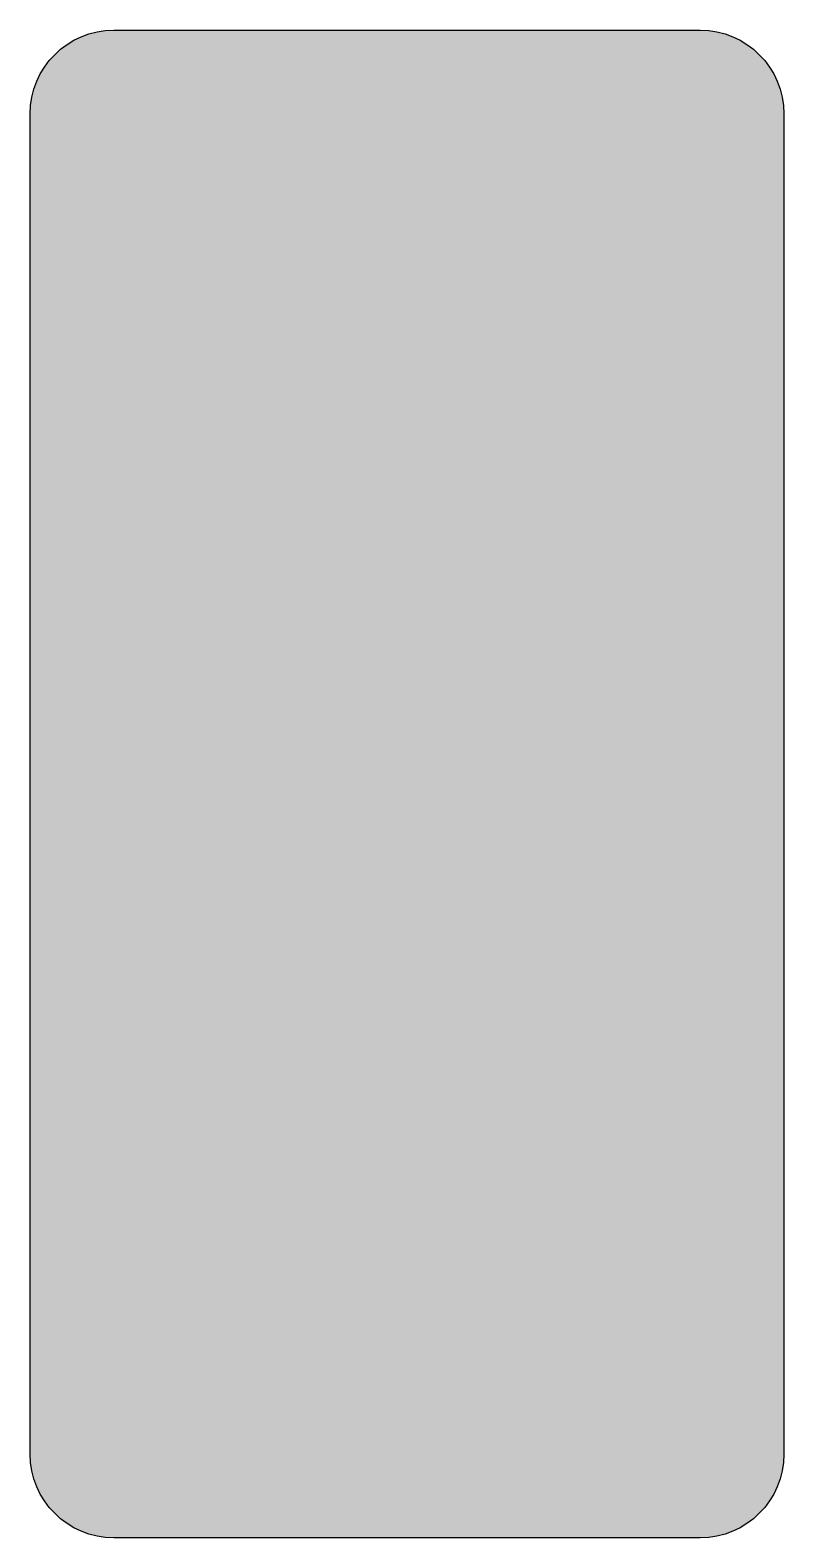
# Model space of a CAD drawing. Header units: inches. Extents: x 0 to 225, y 0 to 450.
import ezdxf

# ---------------------------------------------------------------- set-up
doc = ezdxf.new("R2010")
doc.units = ezdxf.units.IN
doc.header["$MEASUREMENT"] = 0
doc.layers.add('1_SIGNHATCH_BLACK', color=7, linetype='Continuous', true_color=0x000000)
doc.layers.add('MUTCD WHITE', color=7, linetype='Continuous', true_color=0xf5f5f5)
doc.layers.add('1_SIGNHATCH_RED', color=10, linetype='Continuous')
doc.layers.add('L25', color=1, linetype='Continuous')

msp = doc.modelspace()

# ---------------------------------------------------------------- hatches: boundary and pattern name
at = {"layer": '1_SIGNHATCH_BLACK'}
h = msp.add_hatch(color=256, dxfattribs=at)
edge = h.paths.add_edge_path()
edge.add_arc((112.4999999999754, 383.0000000000147), 5.999999999999204, 237.4979050872509, 272.9721104246308)
edge.add_arc((-6.474919946978162, -68.41861784064741), 461.1226400455418, 72.89611767154491, 75.00788553660078, ccw=False)
edge.add_arc((115.7324028906637, 328.7267392205486), 45.60000000001023, 63.01077826705102, 72.89611767154531, ccw=False)
edge.add_arc((124.922911116475, 346.7725185818017), 25.3486890744494, 39.55608542603102, 63.01077826705, ccw=False)
edge.add_arc((122.5546749461954, 344.8163986899017), 28.42032505381083, -1.1937117960769683e-12, 39.55608542603318, ccw=False)
edge.add_arc((123.2478081891664, 344.8163986899009), 27.72719181083983, -16.50278420695031, 0, ccw=False)
edge.add_arc((127.2880188311315, 343.6194202175735), 23.51339785590296, 306.0676542835774, 343.4972157930482, ccw=False)
edge.add_arc((114.62004644489, 361.0121631447579), 45.03048480812981, 281.6446335343468, 306.0676542835749, ccw=False)
edge.add_arc((113.206115139299, 367.8731604017615), 52.03566040175645, 270.00000000000017, 281.6446335343464, ccw=False)
edge.add_arc((113.2061151392978, 377.1704302046247), 61.33293020461963, 260.73485717810314, 270.0000000000012, ccw=False)
edge.add_arc((110.3307540644034, 359.5444147899103), 43.47392349341736, 232.6491566250264, 260.73485717810377, ccw=False)
edge.add_arc((124.1011395484502, 377.587392417327), 66.17133651875362, 220.8201843322001, 232.64915662502432, ccw=False)
edge.add_line((74.02500000000646, 334.332034083325), (86.96567841649448, 345.5100858867941))
edge.add_arc((124.1011395484302, 377.5873924173063), 49.07133651872498, 220.8201843321975, 232.6491566250279)
edge.add_arc((110.3307540644018, 359.5444147899062), 26.37392349341308, 232.6491566250244, 260.7348571781055)
edge.add_arc((113.2061151392982, 377.1704302046318), 44.23293020462664, 260.7348571781039, 270.0000000000012)
edge.add_arc((113.2061151392985, 367.8731604017672), 34.93566040176211, 270.0000000000009, 281.6446335343451)
edge.add_arc((114.6200464448902, 361.0121631447574), 27.93048480812936, 281.6446335343467, 306.0676542835751)
edge.add_arc((127.2880188311341, 343.6194202175723), 6.413397855900303, 306.0676542835713, 343.4972157930501)
edge.add_arc((123.2478081891691, 344.8163986899001), 10.62719181083731, 343.4972157930522, 360.0000000000055)
edge.add_arc((122.5546749461945, 344.8163986899013), 11.32032505381187, 0, 39.55608542603184)
edge.add_arc((124.9229111164707, 346.7725185817951), 8.248689074457099, 39.55608542604148, 63.01077826704766)
edge.add_arc((115.7324028906706, 328.7267392205697), 28.49999999998794, 63.01077826704559, 72.8961176715457)
edge.add_arc((-6.47491994702898, -68.41861784082647), 444.0226400457279, 72.89611767154537, 76.10673573896759)
edge.add_arc((109.9788852762475, 402.3867186080375), 40.97133267940688, 240.1812424533818, 256.1067357389681, ccw=False)
edge.add_arc((100.1670502406203, 385.2672872007489), 21.23945394282371, 201.2247471099144, 240.18124245338072, ccw=False)
edge.add_arc((105.6819982609472, 387.4091353953645), 27.15571672905001, 174.1420972584947, 201.2247471099141, ccw=False)
edge.add_arc((103.3773760616245, 387.6455836905825), 24.83899678958324, 113.32480904722209, 174.1420972584932, ccw=False)
edge.add_arc((111.5066014023715, 368.7922090270432), 45.3702909729616, 89.99999999999841, 113.32480904722081, ccw=False)
edge.add_arc((111.5066014023732, 365.0117754914961), 49.1507245085088, 44.43422151187531, 90.00000000000051, ccw=False)
edge.add_line((146.6029052139934, 399.4217039783991), (134.3925705509755, 387.4501657557188))
edge.add_arc((111.5066014023737, 365.0117754914974), 32.05072450850778, 44.43422151187372, 90.0000000000016)
edge.add_arc((111.5066014023729, 368.7922090270425), 28.27029097296258, 90.00000000000021, 113.3248090472214)
edge.add_arc((103.3773760616249, 387.6455836905824), 7.738996789583254, 113.3248090472219, 174.1420972584929)
edge.add_arc((105.6819982609467, 387.409135395364), 10.05571672904919, 174.1420972584947, 201.2247471099148)
edge.add_arc((100.1670502406196, 385.2672872007482), 4.139453942822679, 201.2247471099147, 240.1812424533826)
edge.add_arc((109.9788852762476, 402.3867186080354), 23.87133267940497, 240.1812424533795, 256.1067357389657)
edge.add_arc((-6.474919946978162, -68.41861784064741), 461.1226400455418, 75.46212997527698, 76.10673573896838, ccw=False)
at = {"layer": '1_SIGNHATCH_RED'}
h = msp.add_hatch(color=256, dxfattribs=at)
edge = h.paths.add_edge_path(flags=16)
edge.add_arc((112.4999999999998, 383.0000000000001), 6.000000000000009, -99.46334613762463, 49.46334613762548, ccw=False)
edge.add_line((111.5135003095887, 377.0816540857417), (82.68180427532616, 315.2518824102403))
edge.add_arc((112.5000000000059, 365.0000000000033), 58.00000000000166, 70.93777245160732, 239.06222754839212, ccw=False)
edge.add_line((131.4425022802416, 419.8195367306566), (116.3996062221174, 387.5599420295024))
edge = h.paths.add_edge_path()
edge.add_arc((112.5000000000045, 365.0000000000041), 70, 0, 180)
edge.add_arc((112.5000000000045, 365.0000000000041), 70, 180, 360)
edge = h.paths.add_edge_path(flags=16)
edge.add_arc((112.5000000000045, 365.0000000000042), 58.00000000000009, 250.9377724516054, 419.0622275483943)
edge.add_line((142.3181957246816, 414.7481175897669), (93.55749771976753, 310.1804632693529))
h = msp.add_hatch(color=256, dxfattribs=at)
h.paths.add_polyline_path([(26.04999999999995, 248.4408635457214), (24.07874797312684, 238.825), (28.02125202687307, 238.825)], flags=16)
h.paths.add_polyline_path([(23.1459979731269, 234.2750000000001), (28.95400202687301, 234.2750000000001), (30.85537702687247, 225), (35.49999999999977, 225), (28.32499999999959, 260), (23.77500000000032, 260), (16.60000000000014, 225), (21.24462297312743, 225)])
edge = h.paths.add_edge_path()
edge.add_line((199.9243854093645, 225), (193.3500000000001, 225))
edge.add_line((193.3500000000001, 225), (193.3500000000001, 260))
edge.add_line((193.3500000000001, 260), (199.9243854093645, 260))
edge.add_arc((199.9243854093636, 252.2999999999998), 7.700000000000159, 9.05040872239772, 89.99999999999733, ccw=False)
edge.add_arc((138.3999999999994, 242.5), 70.00000000000034, -9.050408722396128, 9.050408722396128, ccw=False)
edge.add_arc((199.9243854093636, 232.7000000000002), 7.700000000000126, 270.00000000000273, 350.94959127760234, ccw=False)
edge = h.paths.add_edge_path()
edge.add_line((122.9999999999998, 225), (122.9999999999998, 260))
edge.add_line((122.9999999999998, 260), (130.1705113444666, 260))
edge.add_arc((130.1705113444666, 252.3000000000001), 7.699999999999932, 13.002878162913817, 89.99999999999869, ccw=False)
edge.add_arc((123.3500000000001, 250.725), 14.6999999999999, -13.002878162913987, 13.0028781629141, ccw=False)
edge.add_arc((130.1705113444666, 249.1499999999995), 7.69999999999959, 304.6641335879225, 346.99712183708914, ccw=False)
edge.add_line((134.55, 242.8167481404846), (138.05, 225))
edge.add_line((138.05, 225), (133.4130378887082, 225))
edge.add_line((133.4130378887082, 225), (130.1815263288538, 241.4500078785677))
edge.add_arc((130.1705113445212, 249.1499999998517), 7.699999999851684, 269.9999999995967, 270.0819626401228, ccw=False)
edge.add_line((130.1705113444666, 241.45), (127.5517499999999, 241.45))
edge.add_line((127.5517500000003, 241.45), (127.5517500000003, 225))
edge.add_line((127.5517500000003, 225), (123.0000000000002, 225))
edge = h.paths.add_edge_path(flags=16)
edge.add_arc((108.3, 253.665), 2.274999999999975, 12.45486775167942, 167.5451322483206)
edge.add_arc((159.12778125, 242.43875), 54.32778124999956, 167.545132248321, 192.454867751679)
edge.add_arc((108.3, 231.2125000000001), 2.274999999999975, 192.4548677516794, 347.5451322483206)
edge.add_arc((57.47221875000082, 242.43875), 54.32778124999948, 347.545132248321, 372.454867751679)
edge = h.paths.add_edge_path()
edge.add_arc((108.3, 231.2125000000001), 6.824999999999878, 192.4548677516775, 347.5451322483224)
edge.add_arc((57.47221874999991, 242.4387500000012), 58.87778124999972, 347.5451322483202, 372.4548677516779)
edge.add_arc((108.3, 253.665), 6.825000000000149, 12.454867751679, 167.545132248321)
edge.add_arc((159.1277812499991, 242.4387500000001), 58.87778124999949, 167.5451322483211, 192.4548677516789)
h.paths.add_polyline_path([(187.3999999999994, 255.45), (178.9999999999998, 255.45), (178.9999999999998, 246.5250000000001), (184.425, 246.5250000000001), (184.425, 241.9749999999999), (178.9999999999998, 241.9749999999999), (178.9999999999998, 229.55), (187.7499999999998, 229.55), (187.7499999999998, 225), (174.4499999999996, 225), (174.4499999999996, 260), (187.3999999999994, 260)])
edge = h.paths.add_edge_path()
edge.add_arc((168.8422569494976, 253.1608453977398), 9.449999999999482, 177.3048391020607, 226.0637653262309, ccw=False)
edge.add_arc((161.8499999999997, 253.49), 2.44999999999995, 0, 177.3048391020631, ccw=False)
edge.add_line((164.3, 253.49), (164.3, 252.2650000000001))
edge.add_line((164.3, 252.2650000000001), (168.8500000000001, 252.2650000000001))
edge.add_line((168.8500000000001, 252.2650000000001), (168.8500000000001, 253.49))
edge.add_arc((161.8499999999997, 253.49), 7.000000000000114, 0, 177.3048391020648)
edge.add_arc((168.8422569494985, 253.1608453977402), 14.00000000000008, 177.3048391020643, 226.0637653262313)
edge.add_arc((148.1999999999996, 231.7374999999998), 15.74999999999995, 3.979039320256561e-13, 46.06376532623301, ccw=False)
edge.add_arc((161.1499999999999, 231.7375), 2.799999999999955, -180, 0, ccw=False)
edge.add_line((158.3500000000001, 231.7375), (158.3500000000001, 233.6624999999999))
edge.add_line((158.3500000000001, 233.6624999999999), (153.8, 233.6624999999999))
edge.add_line((153.8, 233.6624999999999), (153.8, 231.7375))
edge.add_arc((161.1499999999994, 231.7375), 7.349999999999909, 180, 360)
edge.add_arc((148.1999999999996, 231.7375), 20.30000000000018, 0, 46.0637653262316)
h.paths.add_polyline_path([(143.6500000000003, 260), (148.2000000000005, 260), (148.2000000000005, 225), (143.6500000000003, 225)])
h.paths.add_polyline_path([(83.10000000000014, 225), (83.10000000000014, 241.45), (89.04999999999995, 241.45), (89.04999999999995, 225), (93.60000000000014, 225), (93.60000000000014, 260), (89.04999999999995, 260), (89.04999999999995, 246), (83.10000000000014, 246), (83.10000000000014, 260), (78.54999999999995, 260), (78.54999999999995, 225)])
h.paths.add_polyline_path([(69.27500000000032, 255.625), (69.27500000000032, 225), (64.72500000000014, 225), (64.72500000000014, 255.625), (60.35000000000014, 255.625), (60.35000000000014, 260), (73.65000000000032, 260), (73.65000000000032, 255.625)])
edge = h.paths.add_edge_path()
edge.add_line((55.4500000000005, 260), (50.90000000000032, 260))
edge.add_line((50.90000000000032, 260), (50.90000000000032, 231.9124999999999))
edge.add_arc((47.92499999999995, 231.9124999999999), 2.974999999999909, -180, 0, ccw=False)
edge.add_line((44.9500000000005, 231.9124999999999), (44.9500000000005, 260))
edge.add_line((44.9500000000005, 260), (40.40000000000032, 260))
edge.add_line((40.40000000000032, 260), (40.40000000000032, 231.9124999999999))
edge.add_arc((47.92499999999995, 231.9124999999999), 7.525000000000091, 180, 360)
edge.add_line((55.4500000000005, 231.9124999999999), (55.4500000000005, 260))
edge = h.paths.add_edge_path(flags=16)
edge.add_arc((199.9243854093645, 232.7), 3.149999999999864, 270, 350.9495912776013)
edge.add_arc((138.3999999999994, 242.5000000000015), 65.45000000000046, 350.9495912776025, 369.0504087223948)
edge.add_arc((199.924385409364, 252.2999999999996), 3.15000000000046, 9.050408722403207, 89.99999999999794)
edge.add_line((199.9243854093645, 255.45), (197.9000000000003, 255.45))
edge.add_line((197.9000000000003, 255.45), (197.9000000000003, 229.55))
edge.add_line((197.9000000000003, 229.55), (199.9243854093645, 229.5500000000002))
edge = h.paths.add_edge_path(flags=16)
edge.add_arc((130.1705113444666, 249.15), 3.149999999999977, 270.0000000000031, 346.9971218370878)
edge.add_arc((123.3500000000001, 250.725), 10.14999999999995, 346.9971218370864, 373.0028781629136)
edge.add_arc((130.1705113444671, 252.3000000000006), 3.149999999999447, 13.0028781629037, 90.00000000000412)
edge.add_line((130.1705113444666, 255.45), (127.55, 255.45))
edge.add_line((127.55, 255.45), (127.55, 246))
edge.add_line((127.55, 246), (130.1705113444666, 246))
h = msp.add_hatch(color=256, dxfattribs=at)
edge = h.paths.add_edge_path()
edge.add_arc((145.7171861997165, 182.5000000000017), 29.01718750000017, 158.4314042648739, 201.5685957351237, ccw=False)
edge.add_arc((122.4749986997165, 191.6875000000023), 4.024999999999791, 0, 158.4314042648747, ccw=False)
edge.add_line((126.4999986997161, 191.6875000000023), (131.3999986997162, 191.6875000000023))
edge.add_arc((122.4749986997165, 191.687500000002), 8.924999999999983, 1.459669689106397e-12, 158.431404264874)
edge.add_arc((145.7171861997165, 182.5000000000023), 33.91718749999971, 158.4314042648748, 201.5685957351252)
edge.add_arc((122.4749986997165, 173.3125000000025), 8.924999999999972, 201.5685957351261, 359.9999999999985)
edge.add_line((131.3999986997167, 173.3125000000023), (131.3999986997167, 174.2750000000024))
edge.add_line((131.3999986997167, 174.2750000000024), (126.4999986997166, 174.2750000000024))
edge.add_line((126.4999986997161, 174.2750000000024), (126.4999986997161, 173.3125000000023))
edge.add_arc((122.4749986997165, 173.3125000000023), 4.025000000000034, -158.43140426487605, 0, ccw=False)
h.paths.add_polyline_path([(143.2999986997163, 200.0000000000023), (143.2999986997163, 169.9000000000024), (156.2499986997161, 169.9000000000024), (156.2499986997161, 165.0000000000023), (138.3999986997167, 165.0000000000023), (138.3999986997167, 200.0000000000023)])
h.paths.add_polyline_path([(166.0499986997163, 181.1000000000022), (173.7175433502614, 181.1000000000022), (173.7175433502614, 186.0000000000023), (166.0499986997163, 186.0000000000023), (166.0499986997163, 195.1000000000022), (178.9999986997161, 195.1000000000022), (178.9999986997161, 200.0000000000023), (161.1499986997167, 200.0000000000023), (161.1499986997167, 165.0000000000023), (178.9999986997161, 165.0000000000023), (178.9999986997161, 169.9000000000024), (166.0499986997163, 169.9000000000024)])
edge = h.paths.add_edge_path()
edge.add_arc((193.9406810995763, 191.9029286036665), 8.709563861753704, 48.67848380546486, 89.99561420567052)
edge.add_arc((193.9406693436506, 191.5957883847225), 9.016704080705447, 89.99568889913908, 180)
edge.add_arc((193.9574712907277, 191.5957879910962), 9.033506027782076, 179.9999975033922, 223.0176047056781)
edge.add_arc((195.4464675106226, 192.98515550337), 11.07003538603439, 223.0176065106896, 237.0120204103062)
edge.add_arc((80.21694677004575, 14.83662127917819), 201.0967602131986, 55.39080100465702, 57.10961191247799, ccw=False)
edge.add_arc((188.6580270579077, 171.9768928784565), 10.1712960857469, 37.88451238466189, 55.390931101134925, ccw=False)
edge.add_arc((192.1383046884041, 174.6847025093419), 5.761696854246835, 3.097675971730496e-06, 37.884528274854574, ccw=False)
edge.add_arc((191.1446495303715, 174.6847047072679), 6.755352012279993, 350.86288333391474, 359.99998400024015, ccw=False)
edge.add_arc((192.3885620166564, 174.4846343209256), 5.495452638113342, 317.29672490407404, 350.8628968278817, ccw=False)
edge.add_arc((193.069817805201, 173.8559172602572), 4.568417260255049, 270.0000000000249, 317.2967268228125, ccw=False)
edge.add_arc((193.0698179535777, 174.6251188000361), 5.337618800033967, 251.0789563058612, 269.99999840729697, ccw=False)
edge.add_arc((192.4615127737377, 172.8505340336837), 3.461669364470921, 229.3133169769866, 251.0789679991522, ccw=False)
edge.add_arc((193.8967105848499, 174.5198902218849), 5.663155871380895, 199.4293859837009, 229.3133178390301, ccw=False)
edge.add_arc((196.1084486906532, 175.3000401012215), 8.008453141001482, 180.0011023316883, 199.4293770337609, ccw=False)
edge.add_line((188.099995551134, 175.2998860240496), (183.1999955511276, 175.2998860240496))
edge.add_arc((196.1084486737388, 175.3000416249058), 12.9084531235492, 180.0006906538117, 199.4293834661997)
edge.add_arc((193.8967112061462, 174.5198899887014), 10.56315587138162, 199.4293795543438, 229.3133096707128)
edge.add_arc((192.4615134543221, 172.850533749526), 8.361669364470007, 229.313306627489, 251.0789569868096)
edge.add_arc((193.069817805201, 174.6251188000365), 10.23761880003417, 251.0789578125124, 270.0000000000005)
edge.add_arc((193.0698179713711, 173.855917260257), 9.468417260254684, 269.9999989944636, 317.2967261408251)
edge.add_arc((192.3885623490467, 174.4846345010327), 10.39545263811105, 317.2967238364931, 350.8628966422722)
edge.add_arc((191.1446492879952, 174.6847013138769), 11.65535201228822, 350.8629066338357, 360.0000074080633)
edge.add_arc((192.1383044460351, 174.6847039119185), 10.66169685424839, 359.9999941366523, 397.8845197222996)
edge.add_arc((188.6579982226979, 171.9769310307595), 15.07129608575017, 37.88433448530652, 55.39076257687947)
edge.add_arc((80.21736735925492, 14.83634928860465), 205.9967602132294, 55.39094364753353, 57.10089374443215)
edge.add_arc((195.4464684200482, 192.9851549179631), 6.17003538603424, 223.0175966056723, 237.2302287277385, ccw=False)
edge.add_arc((193.9574712866304, 191.5957883847224), 4.133506027783979, 179.9999999999984, 223.0176063417004, ccw=False)
edge.add_arc((193.9406725334713, 191.5957851908032), 4.116707274626111, 89.99988053584872, 179.9999555474601, ccw=False)
edge.add_arc((193.9406811705742, 191.9029286036663), 3.8095638617541, 48.67847925063933, 90.00000080602757, ccw=False)
edge.add_arc((193.6496104476853, 191.5718607176849), 4.250390483966692, 1.4779288903810084e-12, 48.67847844869789, ccw=False)
edge.add_line((197.9000009316521, 191.571860717685), (202.8000009316513, 191.571860717685))
edge.add_arc((193.6496104477076, 191.5718606552754), 9.150390483943454, 3.907821186673904e-07, 48.67848380553137)
h.paths.add_polyline_path([(27.23914307153223, 200.0000000000023), (33.0499986997163, 175.7881015492335), (38.86085432790128, 200.0000000000023), (43.89999869971666, 200.0000000000023), (35.49999869971703, 165.0000000000023), (30.59999869971648, 165.0000000000023), (22.19999869971684, 200.0000000000023)])
h.paths.add_polyline_path([(53.69999869971684, 181.1000000000022), (61.36754335026194, 181.1000000000022), (61.36754335026194, 186.0000000000023), (53.69999869971684, 186.0000000000023), (53.69999869971684, 195.1000000000022), (66.64999869971666, 195.1000000000022), (66.64999869971666, 200.0000000000023), (48.7999986997163, 200.0000000000023), (48.7999986997163, 165.0000000000023), (66.64999869971666, 165.0000000000023), (66.64999869971666, 169.9000000000024), (53.69999869971684, 169.9000000000024)])
h.paths.add_polyline_path([(77.49999869971612, 200.0000000000023), (77.49999869971612, 185.8250000000023), (87.2999986997163, 185.8250000000023), (87.2999986997163, 200.0000000000023), (92.19999869971593, 200.0000000000023), (92.19999869971593, 165.0000000000023), (87.2999986997163, 165.0000000000023), (87.2999986997163, 180.9250000000022), (77.49999869971612, 180.9250000000022), (77.49999869971612, 165.0000000000023), (72.59999869971648, 165.0000000000023), (72.59999869971648, 200.0000000000023)])
h.paths.add_polyline_path([(104.7999986997163, 200.0000000000023), (104.7999986997163, 165.0000000000023), (99.89999869971666, 165.0000000000023), (99.89999869971666, 200.0000000000023)])
h = msp.add_hatch(color=256, dxfattribs=at)
edge = h.paths.add_edge_path()
edge.add_arc((126.7316663263916, 128.6249999999998), 8.224999999999739, 269.9999999999986, 338.8998039759074)
edge.add_arc((122.6499999999994, 130.2), 12.60000000000007, 338.8998039759068, 381.1001960240932)
edge.add_arc((126.7316663263916, 131.7750000000003), 8.224999999999724, 21.10019602409259, 90.00000000000138)
edge.add_line((126.7316663263912, 140), (115.6499999999994, 140))
edge.add_line((115.6499999999994, 140), (115.6499999999994, 105))
edge.add_line((115.6499999999994, 105), (120.5499999999995, 105))
edge.add_line((120.5499999999995, 105), (120.55, 120.3999999999996))
edge.add_line((120.55, 120.3999999999996), (126.7316663263912, 120.4000000000001))
edge = h.paths.add_edge_path(flags=16)
edge.add_arc((126.7316663263916, 128.6249999999998), 3.324999999999648, 269.9999999999995, 338.8998039759098)
edge.add_arc((122.6499999999994, 130.2), 7.699999999999801, 338.8998039759069, 381.100196024093)
edge.add_arc((126.7316663263912, 131.7750000000001), 3.324999999999763, 21.1001960240915, 89.99999999999902)
edge.add_line((126.7316663263912, 135.0999999999999), (120.5499999999995, 135.0999999999999))
edge.add_line((120.5499999999995, 135.0999999999999), (120.55, 125.2999999999997))
edge.add_line((120.55, 125.2999999999997), (126.7316663263912, 125.3000000000002))
h.paths.add_polyline_path([(139.4499999999991, 135.0999999999999), (139.4499999999991, 140), (157.299999999999, 140), (157.299999999999, 135.0999999999999), (150.8249999999991, 135.0999999999999), (150.8249999999991, 105), (145.924999999999, 105), (145.924999999999, 135.0999999999999)])
h.paths.add_polyline_path([(167.0999999999992, 121.0999999999999), (174.7675446505443, 121.0999999999999), (174.7675446505443, 126), (167.0999999999992, 126), (167.0999999999992, 135.0999999999999), (180.049999999999, 135.0999999999999), (180.049999999999, 140), (162.1999999999991, 140), (162.1999999999991, 105), (180.049999999999, 105), (180.049999999999, 109.9000000000001), (167.0999999999992, 109.9000000000001)])
edge = h.paths.add_edge_path()
edge.add_arc((194.9152763484587, 114.7999999999997), 9.799999999999727, 269.9999999999988, 346.8910101606746)
edge.add_arc((161.8499999999992, 122.4999999999999), 43.7499999999995, 346.8910101606735, 373.1089898393265)
edge.add_arc((194.9152763484587, 130.1999999999998), 9.79999999999989, 13.10898983932617, 90.0000000000005)
edge.add_line((194.9152763484583, 139.9999999999998), (185.9999999999989, 139.9999999999998))
edge.add_line((185.9999999999989, 139.9999999999998), (185.9999999999989, 105))
edge.add_line((185.9999999999989, 105), (194.9152763484583, 105))
edge = h.paths.add_edge_path(flags=16)
edge.add_line((190.899999999999, 135.0999999999999), (194.9152763484583, 135.0999999999999))
edge.add_arc((194.9152763484587, 130.2), 4.89999999999992, 13.108989839324522, 90.00000000000301, ccw=False)
edge.add_arc((161.8499999999992, 122.4999999999999), 38.8499999999997, -13.108989839326512, 13.108989839326398, ccw=False)
edge.add_arc((194.9152763484587, 114.8000000000001), 4.899999999999964, 269.99999999999665, 346.8910101606722, ccw=False)
edge.add_line((194.9152763484583, 109.9000000000001), (190.899999999999, 109.9000000000001))
edge.add_line((190.899999999999, 109.9000000000001), (190.899999999999, 135.0999999999999))
h.paths.add_polyline_path([(24.2999999999995, 121.0999999999999), (31.9675446505446, 121.0999999999999), (31.9675446505446, 126), (24.2999999999995, 126), (24.2999999999995, 135.0999999999999), (37.24999999999932, 135.0999999999999), (37.24999999999932, 140), (19.39999999999941, 140), (19.39999999999941, 105), (37.24999999999932, 105), (37.24999999999932, 109.9000000000001), (24.2999999999995, 109.9000000000001)])
h.paths.add_polyline_path([(55.72967156262689, 105), (61.0499999999995, 105), (53.38516421868576, 123.120581142995), (60.52499999999941, 140), (55.2046715626268, 140), (50.72499999999923, 129.4095249578008), (46.24532843737211, 140), (40.9249999999995, 140), (48.06483578131315, 123.120581142995), (40.39999999999941, 105), (45.72032843737202, 105), (50.72499999999923, 116.8316373281891)])
edge = h.paths.add_edge_path()
edge.add_arc((99.1671874999995, 122.5), 29.01718749999995, 158.4314042648749, 201.5685957351251, ccw=False)
edge.add_arc((75.9249999999995, 131.6875), 4.024999999999783, -7.958078640513122e-13, 158.4314042648756, ccw=False)
edge.add_line((79.94999999999914, 131.6875), (84.84999999999923, 131.6875))
edge.add_arc((75.9249999999995, 131.6875), 8.924999999999983, 3.649174222765992e-13, 158.4314042648736)
edge.add_arc((99.1671874999995, 122.5000000000001), 33.91718750000014, 158.4314042648749, 201.5685957351251)
edge.add_arc((75.9249999999995, 113.3125000000002), 8.924999999999965, 201.5685957351257, 359.9999999999989)
edge.add_line((84.84999999999923, 113.3125), (84.84999999999923, 114.2750000000001))
edge.add_line((84.84999999999923, 114.2750000000001), (79.94999999999914, 114.2750000000001))
edge.add_line((79.94999999999914, 114.2750000000001), (79.94999999999914, 113.3125))
edge.add_arc((75.9249999999995, 113.3125), 4.024999999999793, -158.4314042648756, 7.958078640513122e-13, ccw=False)
h.paths.add_polyline_path([(96.74999999999932, 121.0999999999999), (104.4175446505444, 121.0999999999999), (104.4175446505444, 126), (96.74999999999932, 126), (96.74999999999932, 135.0999999999999), (109.6999999999991, 135.0999999999999), (109.6999999999991, 140), (91.84999999999923, 140), (91.84999999999923, 105), (109.6999999999991, 105), (109.6999999999991, 109.9000000000001), (96.74999999999932, 109.9000000000001)])
h = msp.add_hatch(color=256, dxfattribs=at)
h.dxf.hatch_style = 1
h.paths.add_polyline_path([(50.10945321787653, 29.0445490740708), (72.13156394541579, 13.0445490740708), (92.54718334586482, 13.0445490740708), (78.78336414115324, 23.0445490740708), (175.1094532178765, 23.0445490740708), (175.1094532178765, 35.0445490740708), (78.78336414115233, 35.04454907406989), (92.54718334586573, 45.0445490740708), (72.13156394541852, 45.0445490740708)])
at = {"layer": 'MUTCD WHITE'}
h = msp.add_hatch(color=256, dxfattribs=at)
h.dxf.hatch_style = 1
h.paths.add_polyline_path([(225, 425, 0.4142135623730951), (200, 450), (25.00000000000006, 450, 0.414213562373095), (1.13686837721616e-13, 425.0000000000001), (1.13686837721616e-13, 24.99999999999994, 0.4142135623730951), (25.00000000000006, 0), (200, 0, 0.4142135623730951), (225, 25)])

# ---------------------------------------------------------------- linework, layer by layer
at = {"layer": 'L25', "color": 4}
msp.add_lwpolyline([(200, 0), (25, 0, -0.414213562373095), (1.13686837721616e-13, 25), (1.13686837721616e-13, 425, -0.414213562373095), (25, 450), (200, 450, -0.414213562373095), (225, 425), (225, 25, -0.414213562373095)], format="xyb", close=True, dxfattribs=at)

doc.saveas('drawing.dxf')
